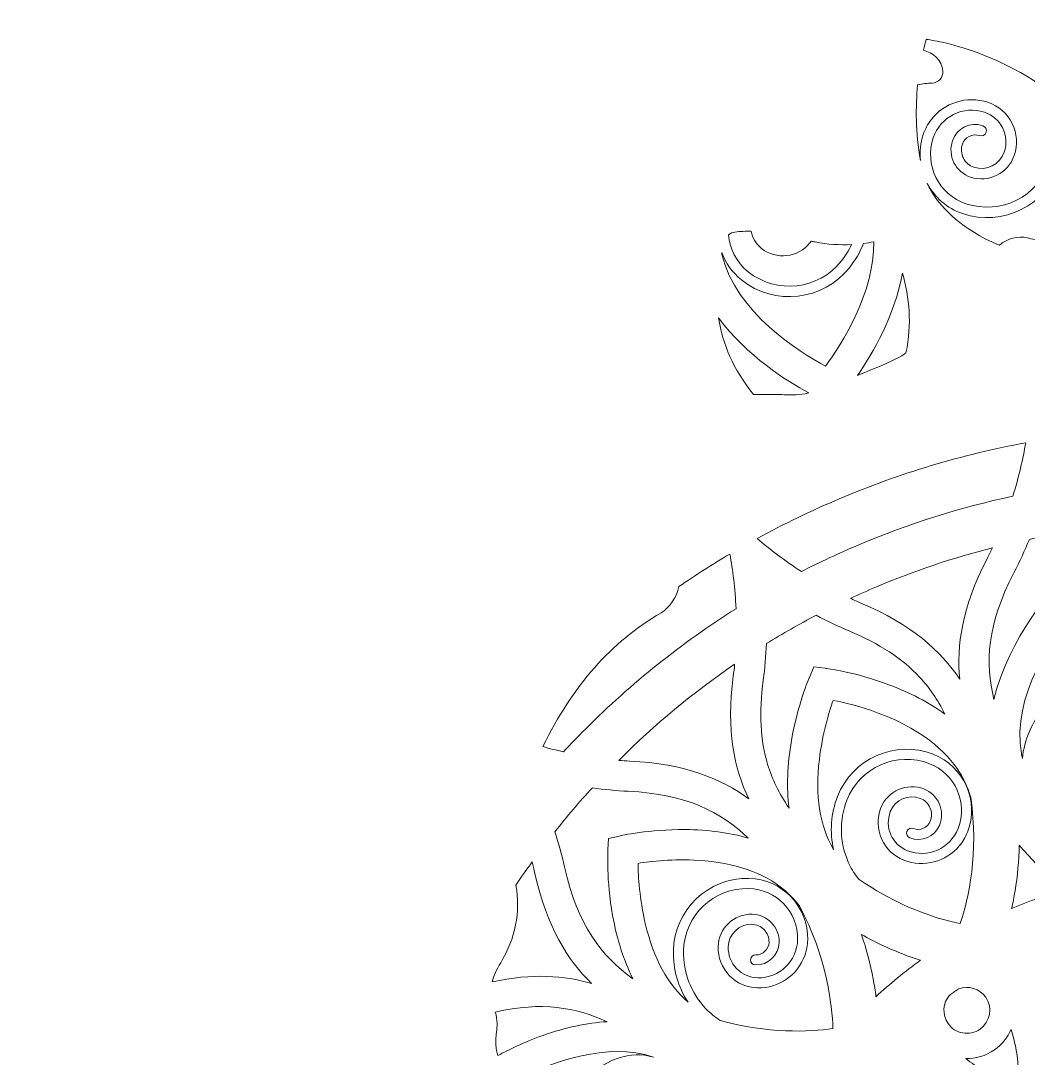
# Model space of a CAD drawing. Header units: millimetres. Extents: x -1844 to 2932, y -490 to 399.
# Drawn here: x 1433.6 to 1661.4, y -21.7 to 212.9 of the extents above; entities that cross this region are included whole.
import ezdxf

# ---------------------------------------------------------------- set-up
doc = ezdxf.new("R2010")
doc.units = ezdxf.units.MM
doc.header["$MEASUREMENT"] = 0
doc.layers.add('Layer 5', color=7, linetype='Continuous')

msp = doc.modelspace()

# ---------------------------------------------------------------- linework, layer by layer
at = {"layer": 'Layer 5', "lineweight": 0}
for points, knots in [([(1650.21, 377.4), (1649.96, 377.5), (1649.7, 377.58), (1649.43, 377.65), (1606.76, 391.27), (1561.29, 398.64), (1514.1, 398.64), (1268.61, 398.64), (1069.6, 199.63), (1069.6, -45.86), (1069.6, -291.35), (1268.61, -490.36), (1514.1, -490.36), (1759.59, -490.36), (1958.6, -291.35), (1958.6, -45.86), (1958.6, 152.15), (1829.12, 319.91), (1650.21, 377.4)], [0, 0, 0, 0, 1, 1, 1, 2, 2, 2, 3, 3, 3, 4, 4, 4, 5, 5, 5, 6, 6, 6, 6]), ([(1636.42, 198.4), (1637.52, 198.64), (1638.62, 198.79), (1639.73, 198.84), (1640.41, 198.87), (1641.04, 199.17), (1641.49, 199.67), (1641.94, 200.18), (1642.16, 200.84), (1642.12, 201.51), (1641.93, 204.06), (1639.86, 205.73), (1637.71, 206.25), (1637.92, 207.14), (1638.13, 207.96), (1638.34, 208.71), (1639.51, 208.54), (1640.98, 208.28), (1642.63, 207.92), (1647.49, 206.75), (1654.87, 204.34), (1662.55, 199.48), (1662.71, 199.36), (1662.86, 199.23), (1663.02, 199.11), (1663.91, 198.02), (1664.68, 196.83), (1665.32, 195.54), (1667.59, 190.99), (1667.95, 185.83), (1666.33, 181.01), (1663.71, 173.17), (1655.19, 168.93), (1647.35, 171.55), (1641.21, 173.61), (1637.88, 180.29), (1639.94, 186.44), (1641.55, 191.23), (1646.75, 193.83), (1651.55, 192.22), (1653.35, 191.62), (1654.8, 190.35), (1655.65, 188.65), (1656.49, 186.96), (1656.63, 185.03), (1656.02, 183.23), (1655.07, 180.39), (1651.98, 178.85), (1649.13, 179.8), (1648.09, 180.15), (1647.25, 180.89), (1646.76, 181.87), (1646.27, 182.85), (1646.19, 183.97), (1646.54, 185.01), (1647.07, 186.61), (1648.81, 187.48), (1650.41, 186.94), (1651.03, 186.73), (1651.7, 187.07), (1651.91, 187.69), (1652.12, 188.31), (1651.78, 188.98), (1651.16, 189.19), (1648.32, 190.14), (1645.24, 188.6), (1644.29, 185.77), (1643.74, 184.12), (1643.86, 182.36), (1644.64, 180.81), (1645.41, 179.26), (1646.74, 178.11), (1648.38, 177.56), (1652.47, 176.19), (1656.9, 178.4), (1658.27, 182.48), (1659.07, 184.88), (1658.9, 187.45), (1657.77, 189.71), (1656.64, 191.97), (1654.7, 193.66), (1652.3, 194.47), (1647.5, 196.07), (1642.38, 194.34), (1639.46, 190.53), (1638.71, 189.55), (1638.11, 188.43), (1637.69, 187.19), (1637.04, 185.24), (1636.84, 183.25), (1637.03, 181.33), (1635.98, 187.76), (1635.92, 193.5), (1636.42, 198.4)], [0, 0, 0, 0, 1, 1, 1, 2, 2, 2, 3, 3, 3, 4, 4, 4, 5, 5, 5, 6, 6, 6, 7, 7, 7, 8, 8, 8, 9, 9, 9, 10, 10, 10, 11, 11, 11, 12, 12, 12, 13, 13, 13, 14, 14, 14, 15, 15, 15, 16, 16, 16, 17, 17, 17, 18, 18, 18, 19, 19, 19, 20, 20, 20, 21, 21, 21, 22, 22, 22, 23, 23, 23, 24, 24, 24, 25, 25, 25, 26, 26, 26, 27, 27, 27, 28, 28, 28, 29, 29, 29, 30, 30, 30, 31, 31, 31, 31]), ([(1668.9, 192.83), (1668.95, 192.76), (1669, 192.69), (1669.04, 192.62), (1672.43, 187.32), (1673.85, 180.31), (1673.27, 171.79), (1673.11, 169.53), (1672.82, 167.38), (1672.48, 165.42), (1672.33, 165.32), (1672.18, 165.23), (1672.04, 165.13), (1668.92, 163.04), (1665.73, 162.6), (1661.71, 163.7), (1661.56, 163.75), (1661.4, 163.79), (1661.24, 163.82), (1659.04, 164.27), (1656.77, 163.7), (1655.01, 162.26), (1654.96, 162.22), (1654.91, 162.18), (1654.87, 162.14), (1646.38, 165.78), (1642, 170.41), (1639.77, 173.9), (1639.34, 174.58), (1638.96, 175.33), (1638.61, 176.11), (1640.25, 173.01), (1643.02, 170.51), (1646.6, 169.31), (1655.68, 166.27), (1665.54, 171.18), (1668.58, 180.26), (1669.96, 184.38), (1670.06, 188.73), (1668.9, 192.83)], [0, 0, 0, 0, 1, 1, 1, 2, 2, 2, 3, 3, 3, 4, 4, 4, 5, 5, 5, 6, 6, 6, 7, 7, 7, 8, 8, 8, 9, 9, 9, 10, 10, 10, 11, 11, 11, 12, 12, 12, 13, 13, 13, 13]), ([(1612.07, 162.7), (1612.17, 162.82), (1612.27, 162.95), (1612.36, 163.07), (1612.67, 163.01), (1612.97, 162.95), (1613.28, 162.89), (1615.99, 162.36), (1618.78, 162.16), (1621.47, 162.29), (1620.85, 160.98), (1620.08, 159.72), (1619.15, 158.55), (1614, 152.09), (1604.55, 151.01), (1598.08, 156.16), (1595.41, 158.29), (1593.91, 161.35), (1593.68, 164.51), (1594.09, 164.85), (1594.56, 165.06), (1595.08, 165.13), (1596.31, 165.29), (1597.54, 165.34), (1598.77, 165.31), (1599.06, 163.78), (1599.87, 162.43), (1601.1, 161.45), (1604.47, 158.77), (1609.39, 159.33), (1612.07, 162.7)], [0, 0, 0, 0, 1, 1, 1, 2, 2, 2, 3, 3, 3, 4, 4, 4, 5, 5, 5, 6, 6, 6, 7, 7, 7, 8, 8, 8, 9, 9, 9, 10, 10, 10, 10]), ([(1615.58, 134.79), (1609.53, 138.06), (1595.38, 146.96), (1592.15, 160.04), (1592.15, 160.2), (1592.14, 160.35), (1592.14, 160.51), (1593, 158.15), (1594.5, 155.98), (1596.6, 154.31), (1604.09, 148.34), (1615.04, 149.59), (1621, 157.08), (1622.34, 158.76), (1623.39, 160.59), (1624.16, 162.53), (1624.96, 162.64), (1625.75, 162.78), (1626.51, 162.95), (1626.64, 151.23), (1619.18, 139.68), (1615.58, 134.79)], [0, 0, 0, 0, 1, 1, 1, 2, 2, 2, 3, 3, 3, 4, 4, 4, 5, 5, 5, 6, 6, 6, 7, 7, 7, 7]), ([(1633.78, 137.8), (1632.81, 137.09), (1630.68, 135.94), (1626.2, 134.11), (1625.73, 133.91), (1625.33, 133.75), (1625.02, 133.62), (1624.25, 133.29), (1623.52, 132.97), (1622.82, 132.68), (1626.27, 137.7), (1631.23, 146.22), (1632.98, 155.8), (1634.59, 150.23), (1635.14, 144.52), (1633.78, 137.8)], [0, 0, 0, 0, 1, 1, 1, 2, 2, 2, 3, 3, 3, 4, 4, 4, 5, 5, 5, 5]), ([(1606.17, 128.35), (1605.02, 128.39), (1603.72, 128.44), (1602.03, 128.4), (1601.06, 128.37), (1600.17, 128.37), (1599.33, 128.38), (1594.64, 134.15), (1592.42, 139.77), (1591.37, 145.73), (1597.76, 137.15), (1606.93, 131.39), (1611.81, 128.74), (1609.55, 128.23), (1608.1, 128.28), (1606.17, 128.35)], [0, 0, 0, 0, 1, 1, 1, 2, 2, 2, 3, 3, 3, 4, 4, 4, 5, 5, 5, 5]), ([(1657.94, 105.41), (1646.05, 102.86), (1634.41, 99.19), (1623.1, 94.41), (1618.69, 92.55), (1614.37, 90.53), (1610.14, 88.37), (1606.26, 90.87), (1602.9, 93.45), (1600.12, 95.83), (1606.14, 99.12), (1612.34, 102.12), (1618.71, 104.81), (1632.34, 110.58), (1646.43, 114.81), (1660.86, 117.5), (1660.24, 113.91), (1659.32, 109.8), (1657.94, 105.41)], [0, 0, 0, 0, 1, 1, 1, 2, 2, 2, 3, 3, 3, 4, 4, 4, 5, 5, 5, 6, 6, 6, 6]), ([(1674.5, 97.79), (1676.31, 95.77), (1678.22, 93.82), (1680.24, 91.94), (1689.67, 83.21), (1693.07, 75.47), (1694.13, 67.16), (1686.17, 79), (1672.81, 85.87), (1672.14, 86.21), (1672.14, 86.21), (1669.87, 87.36), (1669.87, 87.36), (1669.87, 87.36), (1668.11, 85.51), (1668.11, 85.51), (1667.58, 84.95), (1656.96, 73.57), (1653.66, 59.4), (1651.66, 67.79), (1652.1, 76.39), (1658.2, 88.11), (1659.49, 90.59), (1660.65, 93.1), (1661.68, 95.64), (1665.92, 96.51), (1670.19, 97.23), (1674.5, 97.79)], [0, 0, 0, 0, 1, 1, 1, 2, 2, 2, 3, 3, 3, 4, 4, 4, 5, 5, 5, 6, 6, 6, 7, 7, 7, 8, 8, 8, 9, 9, 9, 9]), ([(1578.39, 79.02), (1580.26, 80.12), (1581.93, 82.59), (1582.45, 84.97), (1586.21, 87.55), (1590.04, 90), (1593.96, 92.32), (1594.61, 88.74), (1595.15, 84.56), (1595.36, 79.95), (1583.08, 72.23), (1571.68, 63.14), (1561.28, 52.74), (1559.59, 51.05), (1557.94, 49.33), (1556.32, 47.59), (1554.71, 47.95), (1553.18, 48.35), (1551.7, 48.77), (1558.42, 62.58), (1567.15, 72.48), (1578.39, 79.02)], [0, 0, 0, 0, 1, 1, 1, 2, 2, 2, 3, 3, 3, 4, 4, 4, 5, 5, 5, 6, 6, 6, 7, 7, 7, 7]), ([(1645.93, 64.01), (1641.69, 70.36), (1635.12, 76.4), (1623.57, 81.25), (1622.77, 81.59), (1621.99, 81.93), (1621.22, 82.29), (1623.17, 83.19), (1625.13, 84.07), (1627.12, 84.91), (1635.68, 88.53), (1644.44, 91.47), (1653.36, 93.74), (1652.97, 92.92), (1652.56, 92.1), (1652.13, 91.27), (1646.42, 80.3), (1645.19, 71.54), (1645.93, 64.01)], [0, 0, 0, 0, 1, 1, 1, 2, 2, 2, 3, 3, 3, 4, 4, 4, 5, 5, 5, 6, 6, 6, 6]), ([(1611.95, 64.44), (1611.84, 64.19), (1609.28, 58.21), (1607.88, 50.13), (1606.93, 44.64), (1606.75, 39.53), (1607.33, 34.86), (1605.05, 38.23), (1603.52, 41.39), (1602.5, 44.76), (1600.87, 50.16), (1600.55, 56.39), (1601.52, 63.8), (1601.88, 66.56), (1602.11, 69.32), (1602.21, 72.06), (1605.89, 74.33), (1609.66, 76.47), (1613.5, 78.48), (1615.9, 77.19), (1618.37, 76.01), (1620.92, 74.94), (1627.81, 72.04), (1633.03, 68.63), (1636.87, 64.49), (1639.08, 62.11), (1640.92, 59.43), (1642.58, 56.14), (1639, 58.75), (1634.76, 60.97), (1629.92, 62.78), (1622.26, 65.64), (1615.77, 66.44), (1615.5, 66.48), (1615.5, 66.48), (1612.97, 66.78), (1612.97, 66.78), (1612.97, 66.78), (1611.95, 64.44), (1611.95, 64.44)], [0, 0, 0, 0, 1, 1, 1, 2, 2, 2, 3, 3, 3, 4, 4, 4, 5, 5, 5, 6, 6, 6, 7, 7, 7, 8, 8, 8, 9, 9, 9, 10, 10, 10, 11, 11, 11, 12, 12, 12, 13, 13, 13, 13]), ([(1688.7, 59.16), (1681.77, 65.23), (1671.19, 64.54), (1665.12, 57.61), (1662.24, 54.34), (1660.52, 50.33), (1660.1, 46.08), (1660.02, 46.47), (1659.94, 46.85), (1659.87, 47.23), (1657.62, 60.2), (1667.13, 73.6), (1671.36, 78.79), (1677.09, 75.33), (1690.56, 65.93), (1692.81, 52.96), (1692.86, 52.69), (1692.9, 52.41), (1692.94, 52.13), (1692.31, 54.77), (1690.89, 57.24), (1688.7, 59.16)], [0, 0, 0, 0, 1, 1, 1, 2, 2, 2, 3, 3, 3, 4, 4, 4, 5, 5, 5, 6, 6, 6, 7, 7, 7, 7]), ([(1598.23, 36.95), (1592.07, 41.47), (1583.84, 44.9), (1571.32, 45.51), (1570.48, 45.55), (1569.64, 45.61), (1568.82, 45.67), (1576.94, 53.77), (1585.7, 61.02), (1595.04, 67.4), (1594.95, 66.51), (1594.85, 65.61), (1594.73, 64.7), (1593.12, 52.43), (1594.95, 43.78), (1598.23, 36.95)], [0, 0, 0, 0, 1, 1, 1, 2, 2, 2, 3, 3, 3, 4, 4, 4, 5, 5, 5, 5]), ([(1622.79, 19.14), (1621.98, 20.23), (1621.29, 21.41), (1620.74, 22.67), (1618.77, 27.15), (1618.66, 32.13), (1620.43, 36.7), (1623.32, 44.11), (1631.7, 47.8), (1639.11, 44.91), (1644.93, 42.65), (1647.82, 36.08), (1645.56, 30.26), (1643.79, 25.73), (1638.67, 23.47), (1634.13, 25.24), (1632.43, 25.9), (1631.09, 27.18), (1630.36, 28.85), (1629.62, 30.52), (1629.58, 32.38), (1630.24, 34.08), (1631.29, 36.77), (1634.33, 38.11), (1637.02, 37.06), (1638.01, 36.68), (1638.79, 35.93), (1639.21, 34.97), (1639.64, 34), (1639.66, 32.92), (1639.28, 31.93), (1638.69, 30.42), (1636.98, 29.67), (1635.47, 30.26), (1634.88, 30.49), (1634.22, 30.2), (1633.99, 29.61), (1633.77, 29.02), (1634.06, 28.36), (1634.64, 28.13), (1637.33, 27.09), (1640.36, 28.42), (1641.4, 31.11), (1642.01, 32.66), (1641.97, 34.36), (1641.3, 35.88), (1640.63, 37.41), (1639.4, 38.58), (1637.85, 39.19), (1633.99, 40.69), (1629.62, 38.77), (1628.12, 34.91), (1627.23, 32.64), (1627.29, 30.16), (1628.27, 27.93), (1629.25, 25.71), (1631.04, 23.99), (1633.31, 23.11), (1637.84, 21.34), (1642.85, 22.78), (1645.83, 26.31), (1646.6, 27.22), (1647.23, 28.27), (1647.68, 29.43), (1650.4, 36.42), (1646.93, 44.32), (1639.94, 47.04), (1631.35, 50.38), (1621.65, 46.11), (1618.31, 37.52), (1616.79, 33.62), (1616.5, 29.44), (1617.42, 25.45), (1617.38, 25.52), (1617.34, 25.59), (1617.3, 25.66), (1614.28, 30.91), (1613.24, 37.72), (1614.19, 45.88), (1614.86, 51.53), (1616.35, 56.5), (1617.3, 59.24), (1619.71, 58.77), (1623.42, 57.9), (1627.52, 56.36), (1638.78, 52.16), (1643.95, 46.4), (1646.3, 42.3), (1647.16, 40.79), (1647.88, 39.1), (1648.43, 37.29), (1650.26, 24.72), (1647.94, 14.46), (1646.07, 8.77), (1644.95, 9), (1643.55, 9.31), (1641.98, 9.73), (1637.37, 11.08), (1630.38, 13.74), (1623.22, 18.76), (1623.07, 18.89), (1622.93, 19.01), (1622.79, 19.14)], [0, 0, 0, 0, 1, 1, 1, 2, 2, 2, 3, 3, 3, 4, 4, 4, 5, 5, 5, 6, 6, 6, 7, 7, 7, 8, 8, 8, 9, 9, 9, 10, 10, 10, 11, 11, 11, 12, 12, 12, 13, 13, 13, 14, 14, 14, 15, 15, 15, 16, 16, 16, 17, 17, 17, 18, 18, 18, 19, 19, 19, 20, 20, 20, 21, 21, 21, 22, 22, 22, 23, 23, 23, 24, 24, 24, 25, 25, 25, 26, 26, 26, 27, 27, 27, 28, 28, 28, 29, 29, 29, 30, 30, 30, 31, 31, 31, 32, 32, 32, 33, 33, 33, 34, 34, 34, 34]), ([(1567.45, 10.59), (1568.42, 5.21), (1569.96, 0.42), (1572.05, -3.72), (1564.87, 1.47), (1559.5, 8.35), (1556.57, 21.57), (1555.97, 24.28), (1555.24, 26.94), (1554.4, 29.54), (1557.09, 32.93), (1559.91, 36.24), (1562.86, 39.45), (1565.54, 39.07), (1568.25, 38.81), (1570.99, 38.67), (1584.22, 38.03), (1591.87, 34.06), (1598.11, 28.08), (1593.83, 29.33), (1589.05, 29.97), (1583.83, 30.02), (1575.63, 30.08), (1569.29, 28.63), (1569.02, 28.56), (1569.02, 28.56), (1566.54, 27.98), (1566.54, 27.98), (1566.54, 27.98), (1566.38, 25.44), (1566.38, 25.44), (1566.37, 25.16), (1566, 18.66), (1567.45, 10.59)], [0, 0, 0, 0, 1, 1, 1, 2, 2, 2, 3, 3, 3, 4, 4, 4, 5, 5, 5, 6, 6, 6, 7, 7, 7, 8, 8, 8, 9, 9, 9, 10, 10, 10, 11, 11, 11, 11]), ([(1657.67, 12.15), (1657.96, 13.45), (1658.22, 14.78), (1658.44, 16.11), (1659, 19.52), (1659.32, 22.99), (1659.39, 26.46), (1661.72, 23.75), (1664.25, 21.21), (1666.93, 18.89), (1667.89, 18.06), (1668.87, 17.25), (1669.86, 16.48), (1665.72, 15.29), (1661.64, 13.84), (1657.67, 12.15)], [0, 0, 0, 0, 1, 1, 1, 2, 2, 2, 3, 3, 3, 4, 4, 4, 5, 5, 5, 5]), ([(1542.13, -0.11), (1545.48, 5.35), (1546.64, 11.4), (1545.59, 17.44), (1546.78, 19.23), (1547.99, 20.99), (1549.25, 22.73), (1549.47, 21.86), (1549.69, 20.98), (1549.89, 20.09), (1552.57, 8.01), (1557.25, 0.51), (1562.66, -4.79), (1556.56, -3), (1549.36, -2.44), (1540.22, -4.43), (1540.56, -3.05), (1541.19, -1.62), (1542.13, -0.11)], [0, 0, 0, 0, 1, 1, 1, 2, 2, 2, 3, 3, 3, 4, 4, 4, 5, 5, 5, 6, 6, 6, 6]), ([(1599.75, -0.6), (1602.63, -0.67), (1605.03, 1.63), (1605.09, 4.5), (1605.13, 6.17), (1604.51, 7.75), (1603.36, 8.96), (1602.21, 10.16), (1600.65, 10.85), (1598.99, 10.88), (1594.84, 10.97), (1591.4, 7.67), (1591.3, 3.53), (1591.25, 1.1), (1592.15, -1.21), (1593.83, -2.97), (1595.51, -4.73), (1597.78, -5.73), (1600.21, -5.78), (1605.08, -5.89), (1609.3, -2.83), (1610.89, 1.51), (1611.3, 2.62), (1611.54, 3.82), (1611.56, 5.08), (1611.73, 12.57), (1605.76, 18.81), (1598.27, 18.97), (1589.05, 19.17), (1581.39, 11.84), (1581.19, 2.63), (1581.1, -1.56), (1582.26, -5.58), (1584.5, -9.02), (1579.96, -5.11), (1576.71, 0.86), (1574.84, 8.76), (1573.53, 14.29), (1573.24, 19.47), (1573.19, 22.37), (1576.06, 22.82), (1581.21, 23.4), (1586.89, 23.05), (1595.09, 22.53), (1601.6, 20.29), (1606.23, 16.38), (1607.47, 15.33), (1608.64, 14.11), (1609.69, 12.74), (1615.89, 1.26), (1617.08, -9.64), (1617.26, -14.98), (1611.89, -15.73), (1602.59, -16.2), (1591.77, -13.16), (1590.61, -12.4), (1589.53, -11.51), (1588.55, -10.49), (1585.17, -6.95), (1583.36, -2.31), (1583.47, 2.58), (1583.65, 10.54), (1590.26, 16.87), (1598.22, 16.69), (1604.46, 16.55), (1609.42, 11.37), (1609.28, 5.13), (1609.17, 0.26), (1605.13, -3.61), (1600.26, -3.5), (1598.44, -3.46), (1596.74, -2.71), (1595.48, -1.39), (1594.22, -0.08), (1593.54, 1.66), (1593.59, 3.48), (1593.65, 6.37), (1596.05, 8.66), (1598.94, 8.6), (1599.99, 8.58), (1600.98, 8.14), (1601.71, 7.38), (1602.44, 6.61), (1602.83, 5.61), (1602.81, 4.55), (1602.77, 2.93), (1601.43, 1.64), (1599.8, 1.68), (1599.18, 1.69), (1598.65, 1.19), (1598.64, 0.56), (1598.63, -0.07), (1599.13, -0.59), (1599.75, -0.6)], [0, 0, 0, 0, 1, 1, 1, 2, 2, 2, 3, 3, 3, 4, 4, 4, 5, 5, 5, 6, 6, 6, 7, 7, 7, 8, 8, 8, 9, 9, 9, 10, 10, 10, 11, 11, 11, 12, 12, 12, 13, 13, 13, 14, 14, 14, 15, 15, 15, 16, 16, 16, 17, 17, 17, 18, 18, 18, 19, 19, 19, 20, 20, 20, 21, 21, 21, 22, 22, 22, 23, 23, 23, 24, 24, 24, 25, 25, 25, 26, 26, 26, 27, 27, 27, 28, 28, 28, 29, 29, 29, 30, 30, 30, 31, 31, 31, 31]), ([(1633.4, 1.74), (1634.6, 1.28), (1635.81, 0.85), (1637.03, 0.46), (1633.53, -2.08), (1630.17, -4.83), (1627, -7.78), (1626.83, -6.45), (1626.62, -5.11), (1626.37, -3.77), (1625.73, -0.38), (1624.85, 2.99), (1623.72, 6.28), (1626.84, 4.53), (1630.08, 3.01), (1633.4, 1.74)], [0, 0, 0, 0, 1, 1, 1, 2, 2, 2, 3, 3, 3, 4, 4, 4, 5, 5, 5, 5]), ([(1651.81, -7.89), (1653.45, -10.24), (1652.87, -13.49), (1650.52, -15.12), (1649.38, -15.92), (1648, -16.22), (1646.64, -15.97), (1645.27, -15.73), (1644.08, -14.97), (1643.29, -13.83), (1641.92, -11.87), (1642.09, -9.2), (1643.66, -7.42), (1643.66, -7.42), (1643.67, -7.41), (1643.67, -7.41), (1643.95, -7.22), (1644.22, -7.02), (1644.5, -6.82), (1644.88, -6.56), (1645.27, -6.3), (1645.65, -6.04), (1645.65, -6.04), (1645.69, -6.02), (1645.69, -6.02), (1647.9, -5.17), (1650.45, -5.94), (1651.81, -7.89)], [0, 0, 0, 0, 1, 1, 1, 2, 2, 2, 3, 3, 3, 4, 4, 4, 5, 5, 5, 6, 6, 6, 7, 7, 7, 8, 8, 8, 9, 9, 9, 9]), ([(1541.19, -15.68), (1541.33, -14.73), (1541.45, -12.96), (1540.91, -11.28), (1551.49, -8.81), (1559.07, -10.18), (1566.21, -13.44), (1561.64, -13.7), (1556.8, -14.73), (1551.73, -16.53), (1547.47, -18.04), (1543.9, -19.79), (1541.52, -21.09), (1540.96, -19.63), (1540.89, -17.88), (1541.19, -15.68)], [0, 0, 0, 0, 1, 1, 1, 2, 2, 2, 3, 3, 3, 4, 4, 4, 5, 5, 5, 5]), ([(1653.78, -19.8), (1655.48, -18.62), (1656.76, -17), (1657.54, -15.17), (1657.98, -16.56), (1658.36, -18.01), (1658.63, -19.4), (1659.56, -24.15), (1659.01, -26.49), (1658.41, -26.91), (1657.93, -27.24), (1655.46, -27.1), (1651.22, -24.52), (1649.84, -23.67), (1648.51, -22.72), (1647.32, -21.76), (1649.54, -21.81), (1651.81, -21.18), (1653.78, -19.8)], [0, 0, 0, 0, 1, 1, 1, 2, 2, 2, 3, 3, 3, 4, 4, 4, 5, 5, 5, 6, 6, 6, 6]), ([(1550.36, -28.8), (1549.77, -28.02), (1548.79, -26.71), (1547.34, -26.09), (1547.23, -26.05), (1547.12, -26), (1547.02, -25.95), (1553.82, -22.6), (1566.09, -17.95), (1576.7, -21.43), (1574.16, -20.72), (1571.39, -20.74), (1568.71, -21.65), (1561.45, -24.12), (1556.99, -31.11), (1557.39, -38.41), (1554.98, -35), (1552.5, -31.66), (1550.36, -28.8)], [0, 0, 0, 0, 1, 1, 1, 2, 2, 2, 3, 3, 3, 4, 4, 4, 5, 5, 5, 6, 6, 6, 6])]:
    msp.add_open_spline(points, degree=3, knots=knots, dxfattribs=at)

doc.saveas('drawing.dxf')
